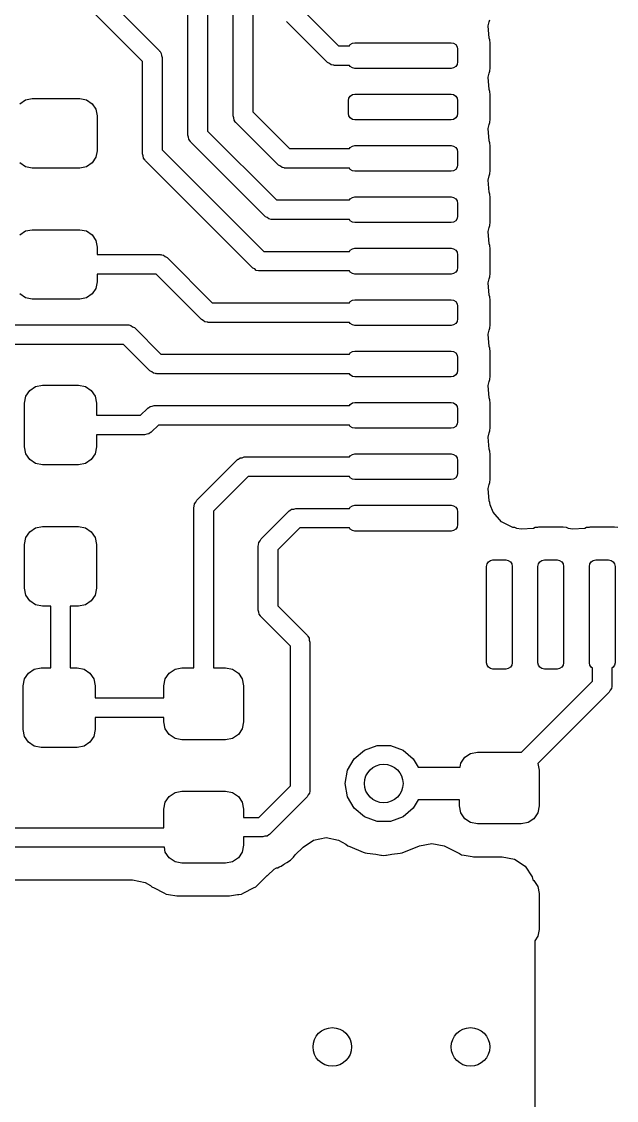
# Model space of a CAD drawing. Extents: x 0.99 to 4.24, y -7.27 to -4.02.
# Drawn here: x 2.019 to 2.2012, y -6.7369 to -6.4063 of the extents above; entities that cross this region are included whole.
import ezdxf

# ---------------------------------------------------------------- set-up
doc = ezdxf.new("R2010")
doc.units = 0
doc.header["$MEASUREMENT"] = 0
doc.layers.add('BLACK', color=7, linetype='CONTINUOUS')

msp = doc.modelspace()

# ---------------------------------------------------------------- linework, layer by layer
at = {"layer": 'BLACK', "linetype": 'CONTINUOUS'}
for p, q in [((2.0898, -6.38208), (2.0898, -6.43399)), ((2.0838, -6.43523), (2.0838, -6.38332)), ((2.03795, -6.39197), (2.06118, -6.4152)), ((2.05606, -6.41857), (2.03458, -6.39709)), ((2.06993, -6.4411), (2.06993, -6.40094)), ((2.07593, -6.3997), (2.07593, -6.43986)), ((2.10536, -6.40305), (2.11605, -6.41373)), ((2.16218, -6.40638), (2.16246, -6.40576)), ((2.10024, -6.40641), (2.10013, -6.40626)), ((2.11269, -6.41885), (2.10024, -6.40641)), ((2.16194, -6.40762), (2.16218, -6.40638)), ((2.16221, -6.41139), (2.16194, -6.40762)), ((2.16245, -6.41194), (2.16221, -6.41139)), ((2.16258, -6.41298), (2.16245, -6.41194)), ((2.06118, -6.4152), (2.06128, -6.41535)), ((2.06128, -6.41535), (2.06135, -6.41539)), ((2.06135, -6.41539), (2.0614, -6.41552)), ((2.0614, -6.41552), (2.06177, -6.41605)), ((2.11605, -6.41373), (2.11943, -6.41373)), ((2.11943, -6.41373), (2.11967, -6.41337)), ((2.11967, -6.41337), (2.12031, -6.41295)), ((2.12031, -6.41295), (2.12106, -6.4128)), ((2.12106, -6.4128), (2.15059, -6.4128)), ((2.15059, -6.4128), (2.15134, -6.41295)), ((2.15134, -6.41295), (2.15198, -6.41337)), ((2.15198, -6.41337), (2.15241, -6.41401)), ((2.15241, -6.41401), (2.15256, -6.41476)), ((2.15256, -6.41476), (2.15256, -6.4187)), ((2.16258, -6.42048), (2.16258, -6.41298)), ((2.05606, -6.44685), (2.05606, -6.41857)), ((2.06177, -6.41605), (2.06183, -6.41671)), ((2.06183, -6.41671), (2.06206, -6.41732)), ((2.06206, -6.41732), (2.06206, -6.44561)), ((2.11328, -6.41913), (2.11269, -6.41885)), ((2.11378, -6.41955), (2.11328, -6.41913)), ((2.15256, -6.4187), (2.15241, -6.41945)), ((2.11443, -6.41967), (2.11378, -6.41955)), ((2.11454, -6.41972), (2.11443, -6.41967)), ((2.11462, -6.4197), (2.11454, -6.41972)), ((2.11481, -6.41973), (2.11462, -6.4197)), ((2.11943, -6.41973), (2.11481, -6.41973)), ((2.11967, -6.42009), (2.11943, -6.41973)), ((2.12031, -6.42052), (2.11967, -6.42009)), ((2.12106, -6.42067), (2.12031, -6.42052)), ((2.15059, -6.42067), (2.12106, -6.42067)), ((2.15134, -6.42052), (2.15059, -6.42067)), ((2.15198, -6.42009), (2.15134, -6.42052)), ((2.15241, -6.41945), (2.15198, -6.42009)), ((2.16194, -6.42337), (2.16218, -6.42213)), ((2.16218, -6.42213), (2.16246, -6.42151)), ((2.16246, -6.42151), (2.16258, -6.42048)), ((2.16221, -6.42713), (2.16194, -6.42337)), ((2.11924, -6.42976), (2.11967, -6.42912)), ((2.11967, -6.42912), (2.12031, -6.42869)), ((2.12031, -6.42869), (2.12106, -6.42854)), ((2.12106, -6.42854), (2.15059, -6.42854)), ((2.15059, -6.42854), (2.15134, -6.42869)), ((2.15134, -6.42869), (2.15198, -6.42912)), ((2.15198, -6.42912), (2.15241, -6.42976)), ((2.16245, -6.42769), (2.16221, -6.42713)), ((2.16258, -6.42873), (2.16245, -6.42769)), ((2.16258, -6.43623), (2.16258, -6.42873)), ((2.01849, -6.43148), (2.02021, -6.43033)), ((2.02021, -6.43033), (2.02224, -6.42992)), ((2.02224, -6.42992), (2.03681, -6.42992)), ((2.03681, -6.42992), (2.03884, -6.43033)), ((2.03884, -6.43033), (2.04057, -6.43148)), ((2.04057, -6.43148), (2.04172, -6.4332)), ((2.11909, -6.43051), (2.11924, -6.42976)), ((2.11909, -6.43445), (2.11909, -6.43051)), ((2.15241, -6.42976), (2.15256, -6.43051)), ((2.15256, -6.43051), (2.15256, -6.43445)), ((2.04172, -6.4332), (2.04213, -6.43524)), ((2.04213, -6.43524), (2.04213, -6.44587)), ((2.08403, -6.43584), (2.0838, -6.43523)), ((2.0898, -6.43399), (2.10105, -6.44523)), ((2.11924, -6.4352), (2.11909, -6.43445)), ((2.11967, -6.43584), (2.11924, -6.4352)), ((2.15241, -6.4352), (2.15198, -6.43584)), ((2.15256, -6.43445), (2.15241, -6.4352)), ((2.08408, -6.4365), (2.08403, -6.43584)), ((2.08446, -6.43703), (2.08408, -6.4365)), ((2.0845, -6.43716), (2.08446, -6.43703)), ((2.08457, -6.4372), (2.0845, -6.43716)), ((2.08468, -6.43735), (2.08457, -6.4372)), ((2.09768, -6.45035), (2.08468, -6.43735)), ((2.12031, -6.43627), (2.11967, -6.43584)), ((2.12106, -6.43642), (2.12031, -6.43627)), ((2.15059, -6.43642), (2.12106, -6.43642)), ((2.15134, -6.43627), (2.15059, -6.43642)), ((2.15198, -6.43584), (2.15134, -6.43627)), ((2.16194, -6.43912), (2.16218, -6.43788)), ((2.16218, -6.43788), (2.16246, -6.43725)), ((2.16246, -6.43725), (2.16258, -6.43623)), ((2.07015, -6.44172), (2.06993, -6.4411)), ((2.07021, -6.44237), (2.07015, -6.44172)), ((2.07059, -6.44291), (2.07021, -6.44237)), ((2.07593, -6.43986), (2.09704, -6.46098)), ((2.16221, -6.44288), (2.16194, -6.43912)), ((2.06206, -6.44561), (2.09317, -6.47672)), ((2.07063, -6.44303), (2.07059, -6.44291)), ((2.0707, -6.44307), (2.07063, -6.44303)), ((2.07081, -6.44322), (2.0707, -6.44307)), ((2.09368, -6.4661), (2.07081, -6.44322)), ((2.10105, -6.44523), (2.11943, -6.44523)), ((2.11943, -6.44523), (2.11967, -6.44487)), ((2.11967, -6.44487), (2.12031, -6.44444)), ((2.12031, -6.44444), (2.12106, -6.44429)), ((2.12106, -6.44429), (2.15059, -6.44429)), ((2.15059, -6.44429), (2.15134, -6.44444)), ((2.15134, -6.44444), (2.15198, -6.44487)), ((2.15198, -6.44487), (2.15241, -6.44551)), ((2.15241, -6.44551), (2.15256, -6.44626)), ((2.16245, -6.44343), (2.16221, -6.44288)), ((2.16258, -6.44448), (2.16245, -6.44343)), ((2.16258, -6.45198), (2.16258, -6.44448)), ((2.04172, -6.4479), (2.04057, -6.44962)), ((2.04213, -6.44587), (2.04172, -6.4479)), ((2.05628, -6.44747), (2.05606, -6.44685)), ((2.05634, -6.44812), (2.05628, -6.44747)), ((2.05671, -6.44865), (2.05634, -6.44812)), ((2.05676, -6.44878), (2.05671, -6.44865)), ((2.05683, -6.44882), (2.05676, -6.44878)), ((2.05693, -6.44897), (2.05683, -6.44882)), ((2.08981, -6.48185), (2.05693, -6.44897)), ((2.15256, -6.44626), (2.15256, -6.4502)), ((2.02021, -6.45078), (2.01849, -6.44962)), ((2.02224, -6.45118), (2.02021, -6.45078)), ((2.03681, -6.45118), (2.02224, -6.45118)), ((2.03884, -6.45078), (2.03681, -6.45118)), ((2.04057, -6.44962), (2.03884, -6.45078)), ((2.09828, -6.45063), (2.09768, -6.45035)), ((2.09878, -6.45105), (2.09828, -6.45063)), ((2.09942, -6.45116), (2.09878, -6.45105)), ((2.09954, -6.45122), (2.09942, -6.45116)), ((2.09962, -6.4512), (2.09954, -6.45122)), ((2.0998, -6.45123), (2.09962, -6.4512)), ((2.11943, -6.45123), (2.0998, -6.45123)), ((2.11967, -6.45159), (2.11943, -6.45123)), ((2.12031, -6.45202), (2.11967, -6.45159)), ((2.12106, -6.45217), (2.12031, -6.45202)), ((2.15059, -6.45217), (2.12106, -6.45217)), ((2.15134, -6.45202), (2.15059, -6.45217)), ((2.15198, -6.45159), (2.15134, -6.45202)), ((2.15241, -6.45095), (2.15198, -6.45159)), ((2.15256, -6.4502), (2.15241, -6.45095)), ((2.16246, -6.453), (2.16258, -6.45198)), ((2.16194, -6.45487), (2.16218, -6.45362)), ((2.16221, -6.45863), (2.16194, -6.45487)), ((2.16218, -6.45362), (2.16246, -6.453)), ((2.16245, -6.45918), (2.16221, -6.45863)), ((2.09704, -6.46098), (2.11943, -6.46098)), ((2.11943, -6.46098), (2.11967, -6.46062)), ((2.11967, -6.46062), (2.12031, -6.46019)), ((2.12031, -6.46019), (2.12106, -6.46004)), ((2.12106, -6.46004), (2.15059, -6.46004)), ((2.15059, -6.46004), (2.15134, -6.46019)), ((2.15134, -6.46019), (2.15198, -6.46062)), ((2.15198, -6.46062), (2.15241, -6.46125)), ((2.15241, -6.46125), (2.15256, -6.46201)), ((2.15256, -6.46201), (2.15256, -6.46594)), ((2.16258, -6.46023), (2.16245, -6.45918)), ((2.16258, -6.46773), (2.16258, -6.46023)), ((2.09427, -6.46637), (2.09368, -6.4661)), ((2.09478, -6.4668), (2.09427, -6.46637)), ((2.09542, -6.46691), (2.09478, -6.4668)), ((2.09554, -6.46696), (2.09542, -6.46691)), ((2.09562, -6.46694), (2.09554, -6.46696)), ((2.0958, -6.46698), (2.09562, -6.46694)), ((2.11943, -6.46698), (2.0958, -6.46698)), ((2.11967, -6.46734), (2.11943, -6.46698)), ((2.12031, -6.46776), (2.11967, -6.46734)), ((2.12106, -6.46791), (2.12031, -6.46776)), ((2.15059, -6.46791), (2.12106, -6.46791)), ((2.15134, -6.46776), (2.15059, -6.46791)), ((2.15198, -6.46734), (2.15134, -6.46776)), ((2.15241, -6.4667), (2.15198, -6.46734)), ((2.15256, -6.46594), (2.15241, -6.4667)), ((2.16218, -6.46937), (2.16246, -6.46875)), ((2.16246, -6.46875), (2.16258, -6.46773)), ((2.01849, -6.47164), (2.02021, -6.47048)), ((2.02021, -6.47048), (2.02224, -6.47008)), ((2.02224, -6.47008), (2.03681, -6.47008)), ((2.03681, -6.47008), (2.03884, -6.47048)), ((2.03884, -6.47048), (2.04057, -6.47164)), ((2.04057, -6.47164), (2.04172, -6.47336)), ((2.16194, -6.47061), (2.16218, -6.46937)), ((2.16221, -6.47438), (2.16194, -6.47061)), ((2.04172, -6.47336), (2.04213, -6.47539)), ((2.04213, -6.47539), (2.04213, -6.47771)), ((2.16245, -6.47493), (2.16221, -6.47438)), ((2.16258, -6.47597), (2.16245, -6.47493)), ((2.04213, -6.47771), (2.06142, -6.47771)), ((2.06142, -6.47771), (2.0616, -6.47774)), ((2.0616, -6.47774), (2.06168, -6.47772)), ((2.06168, -6.47772), (2.0618, -6.47778)), ((2.0618, -6.47778), (2.06244, -6.47789)), ((2.06244, -6.47789), (2.06295, -6.47831)), ((2.06295, -6.47831), (2.06354, -6.47859)), ((2.06354, -6.47859), (2.07742, -6.49247)), ((2.09317, -6.47672), (2.11943, -6.47672)), ((2.11943, -6.47672), (2.11967, -6.47636)), ((2.11967, -6.47636), (2.12031, -6.47594)), ((2.12031, -6.47594), (2.12106, -6.47579)), ((2.12106, -6.47579), (2.15059, -6.47579)), ((2.15059, -6.47579), (2.15134, -6.47594)), ((2.15134, -6.47594), (2.15198, -6.47636)), ((2.15198, -6.47636), (2.15241, -6.477)), ((2.15241, -6.477), (2.15256, -6.47776)), ((2.15256, -6.47776), (2.15256, -6.48169)), ((2.16258, -6.48347), (2.16258, -6.47597)), ((2.0904, -6.48212), (2.08981, -6.48185)), ((2.15256, -6.48169), (2.15241, -6.48245)), ((2.06017, -6.48371), (2.04213, -6.48371)), ((2.04213, -6.48371), (2.04213, -6.48602)), ((2.07406, -6.49759), (2.06017, -6.48371)), ((2.0909, -6.48254), (2.0904, -6.48212)), ((2.09155, -6.48266), (2.0909, -6.48254)), ((2.09167, -6.48271), (2.09155, -6.48266)), ((2.09175, -6.48269), (2.09167, -6.48271)), ((2.09193, -6.48272), (2.09175, -6.48269)), ((2.11943, -6.48272), (2.09193, -6.48272)), ((2.11967, -6.48308), (2.11943, -6.48272)), ((2.12031, -6.48351), (2.11967, -6.48308)), ((2.12106, -6.48366), (2.12031, -6.48351)), ((2.15059, -6.48366), (2.12106, -6.48366)), ((2.15134, -6.48351), (2.15059, -6.48366)), ((2.15198, -6.48308), (2.15134, -6.48351)), ((2.15241, -6.48245), (2.15198, -6.48308)), ((2.16194, -6.48636), (2.16218, -6.48512)), ((2.16218, -6.48512), (2.16246, -6.4845)), ((2.16246, -6.4845), (2.16258, -6.48347)), ((2.04172, -6.48806), (2.04057, -6.48978)), ((2.04213, -6.48602), (2.04172, -6.48806)), ((2.16221, -6.49013), (2.16194, -6.48636)), ((2.02021, -6.49093), (2.01849, -6.48978)), ((2.02224, -6.49134), (2.02021, -6.49093)), ((2.03681, -6.49134), (2.02224, -6.49134)), ((2.03884, -6.49093), (2.03681, -6.49134)), ((2.04057, -6.48978), (2.03884, -6.49093)), ((2.11967, -6.49211), (2.12031, -6.49169)), ((2.12031, -6.49169), (2.12106, -6.49154)), ((2.12106, -6.49154), (2.15059, -6.49154)), ((2.15059, -6.49154), (2.15134, -6.49169)), ((2.15134, -6.49169), (2.15198, -6.49211)), ((2.16245, -6.49068), (2.16221, -6.49013)), ((2.16258, -6.49172), (2.16245, -6.49068)), ((2.16258, -6.49922), (2.16258, -6.49172)), ((2.07742, -6.49247), (2.11943, -6.49247)), ((2.11943, -6.49247), (2.11967, -6.49211)), ((2.15198, -6.49211), (2.15241, -6.49275)), ((2.15241, -6.49275), (2.15256, -6.4935)), ((2.15256, -6.4935), (2.15256, -6.49744)), ((2.07465, -6.49787), (2.07406, -6.49759)), ((2.07516, -6.49829), (2.07465, -6.49787)), ((2.0758, -6.49841), (2.07516, -6.49829)), ((2.07592, -6.49846), (2.0758, -6.49841)), ((2.076, -6.49844), (2.07592, -6.49846)), ((2.07618, -6.49847), (2.076, -6.49844)), ((2.11943, -6.49847), (2.07618, -6.49847)), ((2.11967, -6.49883), (2.11943, -6.49847)), ((2.15241, -6.49819), (2.15198, -6.49883)), ((2.15256, -6.49744), (2.15241, -6.49819)), ((1.97216, -6.49921), (2.05143, -6.49921)), ((2.05143, -6.49921), (2.05161, -6.49924)), ((2.05161, -6.49924), (2.05169, -6.49922)), ((2.05169, -6.49922), (2.05181, -6.49928)), ((2.05181, -6.49928), (2.05245, -6.49939)), ((2.05245, -6.49939), (2.05295, -6.49981)), ((2.05295, -6.49981), (2.05355, -6.50009)), ((2.05355, -6.50009), (2.06168, -6.50822)), ((2.12031, -6.49926), (2.11967, -6.49883)), ((2.12106, -6.49941), (2.12031, -6.49926)), ((2.15059, -6.49941), (2.12106, -6.49941)), ((2.15134, -6.49926), (2.15059, -6.49941)), ((2.15198, -6.49883), (2.15134, -6.49926)), ((2.16194, -6.50211), (2.16218, -6.50087)), ((2.16218, -6.50087), (2.16246, -6.50025)), ((2.16246, -6.50025), (2.16258, -6.49922)), ((2.05018, -6.50521), (1.97091, -6.50521)), ((2.05831, -6.51334), (2.05018, -6.50521)), ((2.16221, -6.50588), (2.16194, -6.50211)), ((2.06168, -6.50822), (2.11943, -6.50822)), ((2.11943, -6.50822), (2.11967, -6.50786)), ((2.11967, -6.50786), (2.12031, -6.50743)), ((2.12031, -6.50743), (2.12106, -6.50728)), ((2.12106, -6.50728), (2.15059, -6.50728)), ((2.15059, -6.50728), (2.15134, -6.50743)), ((2.15134, -6.50743), (2.15198, -6.50786)), ((2.15198, -6.50786), (2.15241, -6.5085)), ((2.15241, -6.5085), (2.15256, -6.50925)), ((2.16245, -6.50643), (2.16221, -6.50588)), ((2.16258, -6.50747), (2.16245, -6.50643)), ((2.16258, -6.51497), (2.16258, -6.50747)), ((2.15256, -6.50925), (2.15256, -6.51319)), ((2.05891, -6.51362), (2.05831, -6.51334)), ((2.05941, -6.51404), (2.05891, -6.51362)), ((2.06005, -6.51415), (2.05941, -6.51404)), ((2.06017, -6.51421), (2.06005, -6.51415)), ((2.06025, -6.51419), (2.06017, -6.51421)), ((2.06043, -6.51422), (2.06025, -6.51419)), ((2.11943, -6.51422), (2.06043, -6.51422)), ((2.11967, -6.51458), (2.11943, -6.51422)), ((2.12031, -6.51501), (2.11967, -6.51458)), ((2.12106, -6.51516), (2.12031, -6.51501)), ((2.15134, -6.51501), (2.15059, -6.51516)), ((2.15198, -6.51458), (2.15134, -6.51501)), ((2.15241, -6.51394), (2.15198, -6.51458)), ((2.15256, -6.51319), (2.15241, -6.51394)), ((2.16246, -6.51599), (2.16258, -6.51497)), ((2.0215, -6.51933), (2.02328, -6.51814)), ((2.02328, -6.51814), (2.02539, -6.51772)), ((2.02539, -6.51772), (2.03642, -6.51772)), ((2.03642, -6.51772), (2.03853, -6.51814)), ((2.03853, -6.51814), (2.04031, -6.51933)), ((2.15059, -6.51516), (2.12106, -6.51516)), ((2.16194, -6.51786), (2.16218, -6.51662)), ((2.16221, -6.52162), (2.16194, -6.51786)), ((2.16218, -6.51662), (2.16246, -6.51599)), ((2.01988, -6.52323), (2.0203, -6.52112)), ((2.0203, -6.52112), (2.0215, -6.51933)), ((2.04031, -6.51933), (2.04151, -6.52112)), ((2.04151, -6.52112), (2.04193, -6.52323)), ((2.16245, -6.52217), (2.16221, -6.52162)), ((2.01988, -6.53661), (2.01988, -6.52323)), ((2.04193, -6.52323), (2.04193, -6.52692)), ((2.05545, -6.52692), (2.05752, -6.52485)), ((2.05752, -6.52485), (2.05768, -6.52474)), ((2.05768, -6.52474), (2.05772, -6.52467)), ((2.05772, -6.52467), (2.05784, -6.52463)), ((2.05784, -6.52463), (2.05838, -6.52425)), ((2.05838, -6.52425), (2.05903, -6.52419)), ((2.05903, -6.52419), (2.05965, -6.52397)), ((2.05965, -6.52397), (2.11943, -6.52397)), ((2.11943, -6.52397), (2.11967, -6.52361)), ((2.11967, -6.52361), (2.12031, -6.52318)), ((2.12031, -6.52318), (2.12106, -6.52303)), ((2.12106, -6.52303), (2.15059, -6.52303)), ((2.15059, -6.52303), (2.15134, -6.52318)), ((2.15134, -6.52318), (2.15198, -6.52361)), ((2.15198, -6.52361), (2.15241, -6.52425)), ((2.15241, -6.52425), (2.15256, -6.525)), ((2.15256, -6.525), (2.15256, -6.52894)), ((2.16258, -6.52322), (2.16245, -6.52217)), ((2.16258, -6.53072), (2.16258, -6.52322)), ((2.04193, -6.52692), (2.05545, -6.52692)), ((2.06089, -6.52997), (2.05881, -6.53204)), ((2.11943, -6.52997), (2.06089, -6.52997)), ((2.11967, -6.53033), (2.11943, -6.52997)), ((2.12031, -6.53076), (2.11967, -6.53033)), ((2.12106, -6.53091), (2.12031, -6.53076)), ((2.15059, -6.53091), (2.12106, -6.53091)), ((2.15134, -6.53076), (2.15059, -6.53091)), ((2.15198, -6.53033), (2.15134, -6.53076)), ((2.15241, -6.52969), (2.15198, -6.53033)), ((2.15256, -6.52894), (2.15241, -6.52969)), ((2.16246, -6.53174), (2.16258, -6.53072)), ((2.05669, -6.53292), (2.04193, -6.53292)), ((2.04193, -6.53292), (2.04193, -6.53661)), ((2.05731, -6.5327), (2.05669, -6.53292)), ((2.05796, -6.53264), (2.05731, -6.5327)), ((2.0585, -6.53226), (2.05796, -6.53264)), ((2.05862, -6.53222), (2.0585, -6.53226)), ((2.05866, -6.53215), (2.05862, -6.53222)), ((2.05881, -6.53204), (2.05866, -6.53215)), ((2.16194, -6.53361), (2.16218, -6.53236)), ((2.16221, -6.53737), (2.16194, -6.53361)), ((2.16218, -6.53236), (2.16246, -6.53174)), ((2.0203, -6.53872), (2.01988, -6.53661)), ((2.04193, -6.53661), (2.04151, -6.53872)), ((2.16245, -6.53792), (2.16221, -6.53737)), ((2.16258, -6.53897), (2.16245, -6.53792)), ((2.0215, -6.54051), (2.0203, -6.53872)), ((2.02328, -6.54171), (2.0215, -6.54051)), ((2.04031, -6.54051), (2.03853, -6.54171)), ((2.04151, -6.53872), (2.04031, -6.54051)), ((2.07268, -6.553), (2.08508, -6.5406)), ((2.08508, -6.5406), (2.08524, -6.54049)), ((2.08524, -6.54049), (2.08528, -6.54042)), ((2.08528, -6.54042), (2.0854, -6.54037)), ((2.0854, -6.54037), (2.08594, -6.54)), ((2.08594, -6.54), (2.08659, -6.53994)), ((2.08659, -6.53994), (2.0872, -6.53972)), ((2.0872, -6.53972), (2.11943, -6.53972)), ((2.11943, -6.53972), (2.11967, -6.53936)), ((2.11967, -6.53936), (2.12031, -6.53893)), ((2.12031, -6.53893), (2.12106, -6.53878)), ((2.12106, -6.53878), (2.15059, -6.53878)), ((2.15059, -6.53878), (2.15134, -6.53893)), ((2.15134, -6.53893), (2.15198, -6.53936)), ((2.15198, -6.53936), (2.15241, -6.53999)), ((2.15241, -6.53999), (2.15256, -6.54075)), ((2.15256, -6.54075), (2.15256, -6.54468)), ((2.16258, -6.54647), (2.16258, -6.53897)), ((2.02539, -6.54213), (2.02328, -6.54171)), ((2.03642, -6.54213), (2.02539, -6.54213)), ((2.03853, -6.54171), (2.03642, -6.54213)), ((2.15256, -6.54468), (2.15241, -6.54544)), ((2.08845, -6.54572), (2.0778, -6.55636)), ((2.11943, -6.54572), (2.08845, -6.54572)), ((2.11967, -6.54608), (2.11943, -6.54572)), ((2.12031, -6.5465), (2.11967, -6.54608)), ((2.12106, -6.54665), (2.12031, -6.5465)), ((2.15059, -6.54665), (2.12106, -6.54665)), ((2.15134, -6.5465), (2.15059, -6.54665)), ((2.15198, -6.54608), (2.15134, -6.5465)), ((2.15241, -6.54544), (2.15198, -6.54608)), ((2.16194, -6.54935), (2.16218, -6.54811)), ((2.16218, -6.54811), (2.16246, -6.54749)), ((2.16246, -6.54749), (2.16258, -6.54647)), ((2.16221, -6.55312), (2.16194, -6.54935)), ((2.07181, -6.55486), (2.07187, -6.55474)), ((2.07187, -6.55474), (2.07198, -6.55409)), ((2.07198, -6.55409), (2.0724, -6.55359)), ((2.0724, -6.55359), (2.07268, -6.553)), ((2.11967, -6.5551), (2.12031, -6.55468)), ((2.12031, -6.55468), (2.12106, -6.55453)), ((2.12106, -6.55453), (2.15059, -6.55453)), ((2.15059, -6.55453), (2.15134, -6.55468)), ((2.15134, -6.55468), (2.15198, -6.5551)), ((2.16245, -6.55367), (2.16221, -6.55312)), ((2.16254, -6.55438), (2.16245, -6.55367)), ((2.16348, -6.55664), (2.16254, -6.55438)), ((2.0718, -6.55512), (2.07184, -6.55493)), ((2.0718, -6.60433), (2.0718, -6.55512)), ((2.07184, -6.55493), (2.07181, -6.55486)), ((2.0778, -6.55636), (2.0778, -6.60433)), ((2.09237, -6.56481), (2.10083, -6.55634)), ((2.10083, -6.55634), (2.10098, -6.55624)), ((2.10098, -6.55624), (2.10102, -6.55617)), ((2.10102, -6.55617), (2.10115, -6.55612)), ((2.10115, -6.55612), (2.10168, -6.55575)), ((2.10168, -6.55575), (2.10234, -6.55569)), ((2.10234, -6.55569), (2.10295, -6.55546)), ((2.10295, -6.55546), (2.11943, -6.55546)), ((2.11943, -6.55546), (2.11967, -6.5551)), ((2.15198, -6.5551), (2.15241, -6.55574)), ((2.15241, -6.55574), (2.15256, -6.5565)), ((2.15256, -6.5565), (2.15256, -6.56043)), ((2.16603, -6.55957), (2.16348, -6.55664)), ((2.02328, -6.56144), (2.02539, -6.56102)), ((2.02539, -6.56102), (2.03642, -6.56102)), ((2.03642, -6.56102), (2.03853, -6.56144)), ((2.15241, -6.56119), (2.15198, -6.56182)), ((2.15256, -6.56043), (2.15241, -6.56119)), ((2.16946, -6.56128), (2.16603, -6.55957)), ((2.17013, -6.56136), (2.16946, -6.56128)), ((2.17075, -6.56163), (2.17013, -6.56136)), ((2.17631, -6.56136), (2.17576, -6.56161)), ((2.17705, -6.56128), (2.17631, -6.56136)), ((2.17706, -6.56128), (2.17705, -6.56128)), ((2.17705, -6.56128), (2.17705, -6.56128)), ((2.17735, -6.56124), (2.17706, -6.56128)), ((2.17706, -6.56128), (2.17706, -6.56128)), ((2.18485, -6.56124), (2.17735, -6.56124)), ((2.18588, -6.56136), (2.18485, -6.56124)), ((2.1865, -6.56163), (2.18588, -6.56136)), ((2.19206, -6.56136), (2.19151, -6.56161)), ((2.1928, -6.56128), (2.19206, -6.56136)), ((2.19281, -6.56128), (2.1928, -6.56128)), ((2.1928, -6.56128), (2.1928, -6.56128)), ((2.1931, -6.56124), (2.19281, -6.56128)), ((2.19281, -6.56128), (2.19281, -6.56128)), ((2.2006, -6.56124), (2.1931, -6.56124)), ((2.20162, -6.56136), (2.2006, -6.56124)), ((2.01988, -6.56654), (2.0203, -6.56443)), ((2.0203, -6.56443), (2.0215, -6.56264)), ((2.0215, -6.56264), (2.02328, -6.56144)), ((2.03853, -6.56144), (2.04031, -6.56264)), ((2.04031, -6.56264), (2.04151, -6.56443)), ((2.04151, -6.56443), (2.04193, -6.56654)), ((2.1042, -6.56146), (2.09749, -6.56817)), ((2.11943, -6.56146), (2.1042, -6.56146)), ((2.11967, -6.56182), (2.11943, -6.56146)), ((2.12031, -6.56225), (2.11967, -6.56182)), ((2.12106, -6.5624), (2.12031, -6.56225)), ((2.15059, -6.5624), (2.12106, -6.5624)), ((2.15134, -6.56225), (2.15059, -6.5624)), ((2.15198, -6.56182), (2.15134, -6.56225)), ((2.17199, -6.56188), (2.17075, -6.56163)), ((2.17576, -6.56161), (2.17199, -6.56188)), ((2.18774, -6.56188), (2.1865, -6.56163)), ((2.19151, -6.56161), (2.18774, -6.56188)), ((2.01988, -6.57992), (2.01988, -6.56654)), ((2.04193, -6.56654), (2.04193, -6.57992)), ((2.09149, -6.56693), (2.09152, -6.56675)), ((2.09149, -6.58661), (2.09149, -6.56693)), ((2.0915, -6.56667), (2.09156, -6.56655)), ((2.09152, -6.56675), (2.0915, -6.56667)), ((2.09156, -6.56655), (2.09167, -6.5659)), ((2.09167, -6.5659), (2.09209, -6.5654)), ((2.09209, -6.5654), (2.09237, -6.56481)), ((2.09749, -6.56817), (2.09749, -6.58537)), ((2.16263, -6.57141), (2.16339, -6.57126)), ((2.16339, -6.57126), (2.16732, -6.57126)), ((2.16732, -6.57126), (2.16808, -6.57141)), ((2.17838, -6.57141), (2.17913, -6.57126)), ((2.17913, -6.57126), (2.18307, -6.57126)), ((2.18307, -6.57126), (2.18382, -6.57141)), ((2.19413, -6.57141), (2.19488, -6.57126)), ((2.19488, -6.57126), (2.19882, -6.57126)), ((2.19882, -6.57126), (2.19957, -6.57141)), ((2.16142, -6.57323), (2.16157, -6.57247)), ((2.16142, -6.60276), (2.16142, -6.57323)), ((2.16157, -6.57247), (2.16199, -6.57184)), ((2.16199, -6.57184), (2.16263, -6.57141)), ((2.16808, -6.57141), (2.16871, -6.57184)), ((2.16871, -6.57184), (2.16914, -6.57247)), ((2.16914, -6.57247), (2.16929, -6.57323)), ((2.16929, -6.57323), (2.16929, -6.60276)), ((2.17717, -6.57323), (2.17732, -6.57247)), ((2.17717, -6.60276), (2.17717, -6.57323)), ((2.17732, -6.57247), (2.17774, -6.57184)), ((2.17774, -6.57184), (2.17838, -6.57141)), ((2.18382, -6.57141), (2.18446, -6.57184)), ((2.18446, -6.57184), (2.18489, -6.57247)), ((2.18489, -6.57247), (2.18504, -6.57323)), ((2.18504, -6.57323), (2.18504, -6.60276)), ((2.19291, -6.57323), (2.19306, -6.57247)), ((2.19291, -6.60276), (2.19291, -6.57323)), ((2.19306, -6.57247), (2.19349, -6.57184)), ((2.19349, -6.57184), (2.19413, -6.57141)), ((2.19957, -6.57141), (2.20021, -6.57184)), ((2.20021, -6.57184), (2.20064, -6.57247)), ((2.20064, -6.57247), (2.20079, -6.57323)), ((2.20079, -6.57323), (2.20079, -6.60276)), ((2.0203, -6.58203), (2.01988, -6.57992)), ((2.04193, -6.57992), (2.04151, -6.58203)), ((2.0215, -6.58382), (2.0203, -6.58203)), ((2.02328, -6.58501), (2.0215, -6.58382)), ((2.04031, -6.58382), (2.03853, -6.58501)), ((2.04151, -6.58203), (2.04031, -6.58382)), ((2.02539, -6.58543), (2.02328, -6.58501)), ((2.02791, -6.58543), (2.02539, -6.58543)), ((2.02791, -6.60433), (2.02791, -6.58543)), ((2.03642, -6.58543), (2.03391, -6.58543)), ((2.03391, -6.58543), (2.03391, -6.60433)), ((2.03853, -6.58501), (2.03642, -6.58543)), ((2.09171, -6.58723), (2.09149, -6.58661)), ((2.09177, -6.58788), (2.09171, -6.58723)), ((2.09749, -6.58537), (2.10645, -6.59434)), ((2.09214, -6.58842), (2.09177, -6.58788)), ((2.09219, -6.58854), (2.09214, -6.58842)), ((2.09226, -6.58858), (2.09219, -6.58854)), ((2.09237, -6.58874), (2.09226, -6.58858)), ((2.10133, -6.5977), (2.09237, -6.58874)), ((2.10645, -6.59434), (2.10656, -6.59449)), ((2.10133, -6.64049), (2.10133, -6.5977)), ((2.10656, -6.59449), (2.10663, -6.59453)), ((2.10663, -6.59453), (2.10667, -6.59465)), ((2.10667, -6.59465), (2.10705, -6.59519)), ((2.10705, -6.59519), (2.10711, -6.59584)), ((2.10711, -6.59584), (2.10733, -6.59646)), ((2.10733, -6.59646), (2.10733, -6.64173)), ((2.02289, -6.60475), (2.025, -6.60433)), ((2.025, -6.60433), (2.02791, -6.60433)), ((2.03391, -6.60433), (2.03602, -6.60433)), ((2.03602, -6.60433), (2.03813, -6.60475)), ((2.066, -6.60475), (2.06811, -6.60433)), ((2.06811, -6.60433), (2.0718, -6.60433)), ((2.0778, -6.60433), (2.0815, -6.60433)), ((2.0815, -6.60433), (2.08361, -6.60475)), ((2.16157, -6.60351), (2.16142, -6.60276)), ((2.16199, -6.60415), (2.16157, -6.60351)), ((2.16263, -6.60457), (2.16199, -6.60415)), ((2.16871, -6.60415), (2.16808, -6.60457)), ((2.16914, -6.60351), (2.16871, -6.60415)), ((2.16929, -6.60276), (2.16914, -6.60351)), ((2.17732, -6.60351), (2.17717, -6.60276)), ((2.17774, -6.60415), (2.17732, -6.60351)), ((2.17838, -6.60457), (2.17774, -6.60415)), ((2.18446, -6.60415), (2.18382, -6.60457)), ((2.18489, -6.60351), (2.18446, -6.60415)), ((2.18504, -6.60276), (2.18489, -6.60351)), ((2.19306, -6.60351), (2.19291, -6.60276)), ((2.19349, -6.60415), (2.19306, -6.60351)), ((2.19385, -6.60439), (2.19349, -6.60415)), ((2.20021, -6.60415), (2.19985, -6.60439)), ((2.20064, -6.60351), (2.20021, -6.60415)), ((2.20079, -6.60276), (2.20064, -6.60351)), ((2.01991, -6.60773), (2.0211, -6.60595)), ((2.0211, -6.60595), (2.02289, -6.60475)), ((2.03813, -6.60475), (2.03992, -6.60595)), ((2.03992, -6.60595), (2.04112, -6.60773)), ((2.06302, -6.60773), (2.06421, -6.60595)), ((2.06421, -6.60595), (2.066, -6.60475)), ((2.08361, -6.60475), (2.08539, -6.60595)), ((2.08539, -6.60595), (2.08659, -6.60773)), ((2.16339, -6.60472), (2.16263, -6.60457)), ((2.16732, -6.60472), (2.16339, -6.60472)), ((2.16808, -6.60457), (2.16732, -6.60472)), ((2.17913, -6.60472), (2.17838, -6.60457)), ((2.18307, -6.60472), (2.17913, -6.60472)), ((2.18382, -6.60457), (2.18307, -6.60472)), ((2.19385, -6.6084), (2.19385, -6.60439)), ((2.19985, -6.60439), (2.19985, -6.60965)), ((2.01949, -6.60984), (2.01991, -6.60773)), ((2.01949, -6.62323), (2.01949, -6.60984)), ((2.04112, -6.60773), (2.04154, -6.60984)), ((2.04154, -6.60984), (2.04154, -6.61354)), ((2.0626, -6.60984), (2.06302, -6.60773)), ((2.0626, -6.61354), (2.0626, -6.60984)), ((2.08659, -6.60773), (2.08701, -6.60984)), ((2.08701, -6.60984), (2.08701, -6.62087)), ((2.17212, -6.63013), (2.19385, -6.6084)), ((2.19967, -6.61067), (2.19925, -6.61117)), ((2.19978, -6.61003), (2.19967, -6.61067)), ((2.19984, -6.60991), (2.19978, -6.61003)), ((2.19985, -6.60965), (2.19982, -6.60983)), ((2.19982, -6.60983), (2.19984, -6.60991)), ((2.04154, -6.61354), (2.0626, -6.61354)), ((2.19897, -6.61177), (2.17715, -6.63359)), ((2.19925, -6.61117), (2.19897, -6.61177)), ((2.0626, -6.61954), (2.04154, -6.61954)), ((2.04154, -6.61954), (2.04154, -6.62323)), ((2.0626, -6.62087), (2.0626, -6.61954)), ((2.06302, -6.62298), (2.0626, -6.62087)), ((2.08701, -6.62087), (2.08659, -6.62298)), ((2.01991, -6.62534), (2.01949, -6.62323)), ((2.04154, -6.62323), (2.04112, -6.62534)), ((2.06421, -6.62476), (2.06302, -6.62298)), ((2.08659, -6.62298), (2.08539, -6.62476)), ((2.0211, -6.62713), (2.01991, -6.62534)), ((2.02289, -6.62832), (2.0211, -6.62713)), ((2.03992, -6.62713), (2.03813, -6.62832)), ((2.04112, -6.62534), (2.03992, -6.62713)), ((2.066, -6.62596), (2.06421, -6.62476)), ((2.06811, -6.62638), (2.066, -6.62596)), ((2.0815, -6.62638), (2.06811, -6.62638)), ((2.08361, -6.62596), (2.0815, -6.62638)), ((2.08539, -6.62476), (2.08361, -6.62596)), ((2.025, -6.62874), (2.02289, -6.62832)), ((2.03602, -6.62874), (2.025, -6.62874)), ((2.03813, -6.62832), (2.03602, -6.62874)), ((2.12087, -6.63217), (2.12402, -6.62954)), ((2.12402, -6.62954), (2.12787, -6.62813)), ((2.12787, -6.62813), (2.13197, -6.62813)), ((2.13197, -6.62813), (2.13583, -6.62954)), ((2.13583, -6.62954), (2.13897, -6.63217)), ((2.15476, -6.63173), (2.15655, -6.63054)), ((2.15655, -6.63054), (2.15866, -6.63012)), ((2.15866, -6.63012), (2.17205, -6.63012)), ((2.17205, -6.63012), (2.17212, -6.63013)), ((2.11882, -6.63572), (2.12087, -6.63217)), ((2.13897, -6.63217), (2.14047, -6.63476)), ((2.15332, -6.63476), (2.15357, -6.63352)), ((2.15357, -6.63352), (2.15476, -6.63173)), ((2.17715, -6.63359), (2.17756, -6.63563)), ((2.11811, -6.63976), (2.11882, -6.63572)), ((2.14047, -6.63476), (2.15332, -6.63476)), ((2.17756, -6.63563), (2.17756, -6.64665)), ((2.09167, -6.65015), (2.10133, -6.64049)), ((2.11882, -6.6438), (2.11811, -6.63976)), ((2.06302, -6.64553), (2.06421, -6.64374)), ((2.06421, -6.64374), (2.066, -6.64255)), ((2.066, -6.64255), (2.06811, -6.64213)), ((2.06811, -6.64213), (2.0815, -6.64213)), ((2.0815, -6.64213), (2.08361, -6.64255)), ((2.08361, -6.64255), (2.08539, -6.64374)), ((2.08539, -6.64374), (2.08659, -6.64553)), ((2.10645, -6.64385), (2.09503, -6.65527)), ((2.10673, -6.64326), (2.10645, -6.64385)), ((2.10715, -6.64276), (2.10673, -6.64326)), ((2.10726, -6.64211), (2.10715, -6.64276)), ((2.10732, -6.64199), (2.10726, -6.64211)), ((2.10733, -6.64173), (2.1073, -6.64192)), ((2.1073, -6.64192), (2.10732, -6.64199)), ((2.12087, -6.64736), (2.11882, -6.6438)), ((2.0626, -6.64764), (2.06302, -6.64553)), ((2.08659, -6.64553), (2.08701, -6.64764)), ((2.12402, -6.64999), (2.12087, -6.64736)), ((2.13897, -6.64736), (2.13583, -6.64999)), ((2.14047, -6.64476), (2.13897, -6.64736)), ((2.15315, -6.64476), (2.14047, -6.64476)), ((2.15315, -6.64665), (2.15315, -6.64476)), ((2.15357, -6.64876), (2.15315, -6.64665)), ((2.17756, -6.64665), (2.17714, -6.64876)), ((2.0626, -6.6533), (2.0626, -6.64764)), ((2.08701, -6.64764), (2.08701, -6.65015)), ((2.08701, -6.65015), (2.09167, -6.65015)), ((2.12787, -6.6514), (2.12402, -6.64999)), ((2.13583, -6.64999), (2.13197, -6.6514)), ((2.15476, -6.65055), (2.15357, -6.64876)), ((2.15655, -6.65175), (2.15476, -6.65055)), ((2.17594, -6.65055), (2.17416, -6.65175)), ((2.17714, -6.64876), (2.17594, -6.65055)), ((1.96043, -6.6533), (2.0626, -6.6533)), ((2.13197, -6.6514), (2.12787, -6.6514)), ((2.15866, -6.65217), (2.15655, -6.65175)), ((2.17205, -6.65217), (2.15866, -6.65217)), ((2.17416, -6.65175), (2.17205, -6.65217)), ((2.09291, -6.65615), (2.08701, -6.65615)), ((2.08701, -6.65615), (2.08701, -6.65866)), ((2.09353, -6.65593), (2.09291, -6.65615)), ((2.09418, -6.65587), (2.09353, -6.65593)), ((2.09472, -6.65549), (2.09418, -6.65587)), ((2.09484, -6.65545), (2.09472, -6.65549)), ((2.09488, -6.65538), (2.09484, -6.65545)), ((2.09503, -6.65527), (2.09488, -6.65538)), ((2.10523, -6.65925), (2.10846, -6.65709)), ((2.10846, -6.65709), (2.11227, -6.65633)), ((2.11227, -6.65633), (2.11608, -6.65709)), ((2.11608, -6.65709), (2.11833, -6.65839)), ((2.06273, -6.6593), (1.96043, -6.6593)), ((2.06302, -6.66077), (2.06273, -6.6593)), ((2.08701, -6.65866), (2.08659, -6.66077)), ((2.10283, -6.66165), (2.10523, -6.65925)), ((2.11833, -6.65839), (2.11891, -6.65883)), ((2.11891, -6.65883), (2.11951, -6.65908)), ((2.11951, -6.65908), (2.12362, -6.66078)), ((2.13562, -6.66103), (2.14084, -6.65887)), ((2.14084, -6.65887), (2.14465, -6.65811)), ((2.14465, -6.65811), (2.14846, -6.65887)), ((2.14846, -6.65887), (2.14941, -6.6594)), ((2.14941, -6.6594), (2.14942, -6.65938)), ((2.14942, -6.65938), (2.1531, -6.66125)), ((2.06421, -6.66256), (2.06302, -6.66077)), ((2.066, -6.66375), (2.06421, -6.66256)), ((2.06811, -6.66417), (2.066, -6.66375)), ((2.08361, -6.66375), (2.0815, -6.66417)), ((2.08539, -6.66256), (2.08361, -6.66375)), ((2.08659, -6.66077), (2.08539, -6.66256)), ((2.10029, -6.66392), (2.10141, -6.66328)), ((2.10141, -6.66328), (2.10224, -6.66229)), ((2.10224, -6.66229), (2.10283, -6.66165)), ((2.12362, -6.66078), (2.12362, -6.66078)), ((2.12362, -6.66078), (2.12422, -6.66103)), ((2.12422, -6.66103), (2.12487, -6.66112)), ((2.12487, -6.66112), (2.12487, -6.66112)), ((2.12487, -6.66112), (2.12748, -6.66146)), ((2.12748, -6.66146), (2.12908, -6.66167)), ((2.12908, -6.66167), (2.12927, -6.6617)), ((2.12927, -6.6617), (2.12992, -6.66178)), ((2.12992, -6.66178), (2.13057, -6.6617)), ((2.13057, -6.6617), (2.13076, -6.66167)), ((2.13076, -6.66167), (2.13236, -6.66146)), ((2.13236, -6.66146), (2.13497, -6.66112)), ((2.13497, -6.66112), (2.13562, -6.66103)), ((2.13497, -6.66112), (2.13497, -6.66112)), ((2.1531, -6.66125), (2.1531, -6.66125)), ((2.1531, -6.66125), (2.1538, -6.66161)), ((2.1538, -6.66161), (2.15458, -6.66173)), ((2.15458, -6.66173), (2.15705, -6.66212)), ((2.15705, -6.66212), (2.15705, -6.66212)), ((2.15705, -6.66212), (2.15744, -6.66219)), ((2.15744, -6.66219), (2.15827, -6.66219)), ((2.15827, -6.66219), (2.16622, -6.66218)), ((2.16622, -6.66218), (2.17003, -6.66294)), ((2.17003, -6.66294), (2.17326, -6.6651)), ((2.0815, -6.66417), (2.06811, -6.66417)), ((2.09428, -6.66796), (2.09636, -6.66603)), ((2.09636, -6.66603), (2.09711, -6.66563)), ((2.09711, -6.66563), (2.09744, -6.66557)), ((2.09744, -6.66557), (2.09794, -6.66528)), ((2.09794, -6.66528), (2.0985, -6.66513)), ((2.0985, -6.66513), (2.09921, -6.66463)), ((2.09921, -6.66463), (2.09956, -6.66439)), ((2.09921, -6.66463), (2.09921, -6.66463)), ((2.09956, -6.66439), (2.10029, -6.66392)), ((2.17326, -6.6651), (2.17542, -6.66833)), ((1.97323, -6.66932), (2.053, -6.66932)), ((2.053, -6.66932), (2.05681, -6.67008)), ((2.05681, -6.67008), (2.05852, -6.67103)), ((2.09074, -6.67138), (2.09422, -6.6679)), ((2.09422, -6.6679), (2.09428, -6.66796)), ((2.17542, -6.66833), (2.17562, -6.66931)), ((2.17562, -6.66931), (2.17594, -6.66953)), ((2.17594, -6.66953), (2.17714, -6.67132)), ((2.05852, -6.67103), (2.05887, -6.67138)), ((2.05887, -6.67138), (2.05957, -6.67174)), ((2.05957, -6.67174), (2.06255, -6.67326)), ((2.06255, -6.67326), (2.06255, -6.67326)), ((2.06255, -6.67326), (2.06325, -6.67362)), ((2.06325, -6.67362), (2.06403, -6.67374)), ((2.06403, -6.67374), (2.0665, -6.67413)), ((2.08513, -6.67381), (2.08558, -6.67374)), ((2.08558, -6.67374), (2.08636, -6.67362)), ((2.08558, -6.67374), (2.08558, -6.67374)), ((2.08636, -6.67362), (2.08705, -6.67326)), ((2.08705, -6.67326), (2.09004, -6.67174)), ((2.08705, -6.67326), (2.08705, -6.67326)), ((2.09004, -6.67174), (2.09074, -6.67138)), ((2.17714, -6.67132), (2.17756, -6.67343)), ((2.17756, -6.67343), (2.17756, -6.68445)), ((2.0665, -6.67413), (2.0665, -6.67413)), ((2.0665, -6.67413), (2.06689, -6.67419)), ((2.06689, -6.67419), (2.06728, -6.67419)), ((2.06728, -6.67419), (2.07481, -6.67419)), ((2.07481, -6.67419), (2.08272, -6.67419)), ((2.08272, -6.67419), (2.08513, -6.67381)), ((2.17714, -6.68656), (2.17618, -6.68799)), ((2.17756, -6.68445), (2.17714, -6.68656)), ((2.17618, -6.68799), (2.17618, -6.79838))]:
    msp.add_line(p, q, dxfattribs=at)
at = {"layer": 'BLACK'}
for centre in [(2.12992, -6.63976), (2.11417, -6.72047), (2.1565, -6.72047)]:
    msp.add_circle(centre, 0.00591, dxfattribs=at)

doc.saveas('drawing.dxf')
